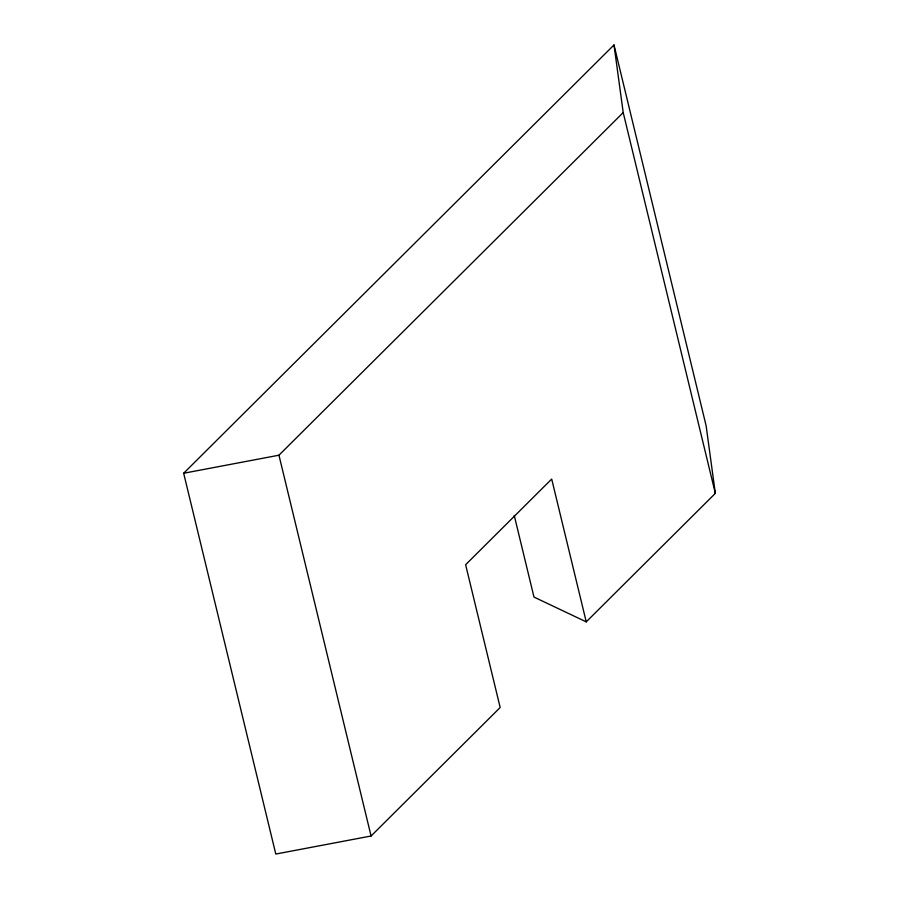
<?xml version="1.0" encoding="UTF-8"?>
<svg xmlns="http://www.w3.org/2000/svg" width="899" height="899" viewBox="0 0 899 899"><rect width="100%" height="100%" fill="white"/><g stroke="black" fill="none" stroke-linecap="round" stroke-linejoin="round"><path stroke-width="1.35" d="M586.238 621.861L551.694 479.055L465.626 564.718L500.17 707.513L371.073 836.003L275.791 854.05L183.666 473.245L613.995 44.95L706.12 425.755L715.334 493.36L586.238 621.861L533.984 597.071L514.25 515.475M183.666 473.245L278.948 455.209L623.209 112.566L613.995 44.95M623.209 112.566L715.334 493.36M278.948 455.209L371.073 836.003"/></g></svg>
